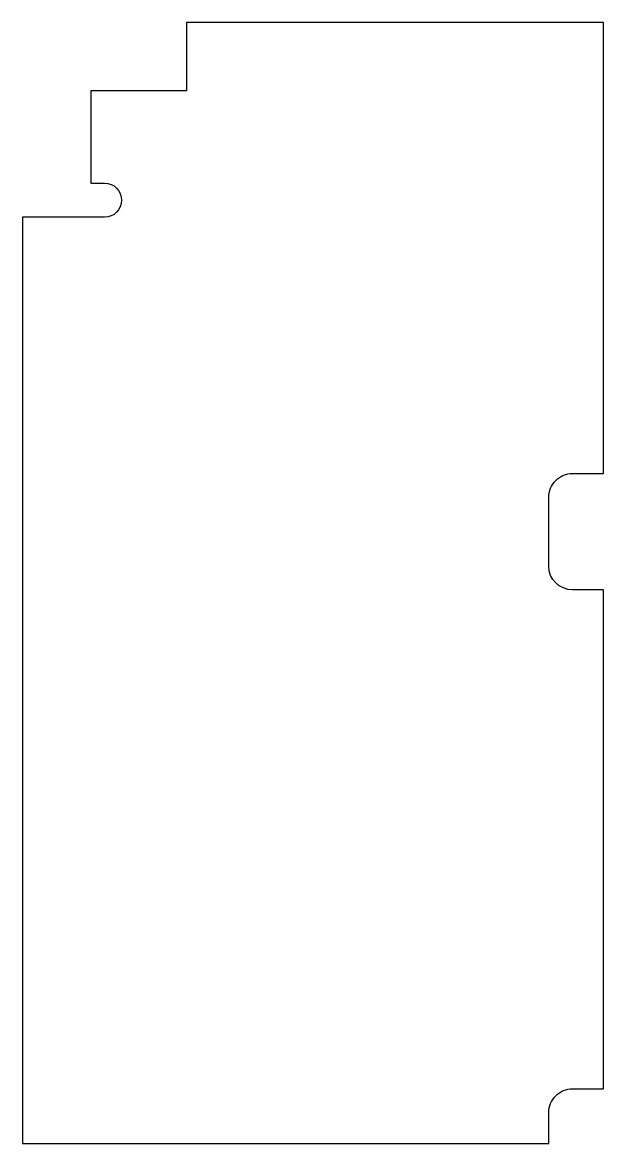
# Model space of a CAD drawing. Header units: millimetres. Extents: x -659 to -489, y -329 to -1.
import ezdxf

# ---------------------------------------------------------------- set-up
doc = ezdxf.new("R2010")
doc.units = ezdxf.units.MM
doc.layers.get('0').update_dxf_attribs({"linetype": 'CONTINUOUS'})

msp = doc.modelspace()

# ---------------------------------------------------------------- linework, layer by layer
msp.add_lwpolyline([(-489, -312.95), (-489, -167), (-498.05, -167, -0.41212), (-505.05, -160.05), (-505.05, -139.95, -0.414214), (-498.05, -132.95), (-489, -132.95), (-489, -1), (-611, -1), (-611, -21), (-639, -21), (-639, -48), (-635, -48, -1), (-635, -58), (-659, -58), (-659, -329), (-505.05, -329), (-505.05, -319.95, -0.414214), (-498.05, -312.95)], format="xyb", close=True)

doc.saveas('drawing.dxf')
